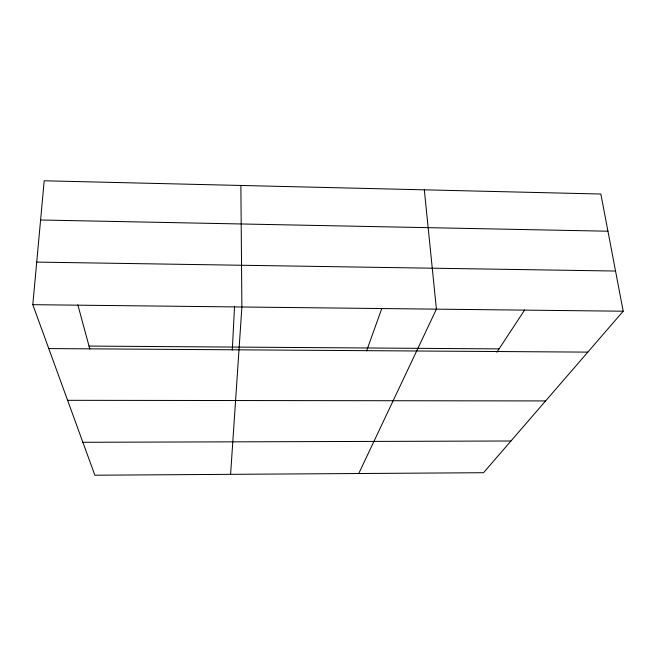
<?xml version="1.0" encoding="UTF-8"?>
<svg xmlns="http://www.w3.org/2000/svg" width="656" height="656" viewBox="0 0 656 656"><rect width="100%" height="100%" fill="white"/><g stroke="black" fill="none" stroke-linecap="round" stroke-linejoin="round"><path stroke-width="0.98" d="M232.281 350.124L234.569 306.188M230.6 474.337L241.884 306.992L240.875 185.468M32.8 304.679L44.198 180.785L600.855 194.028L623.2 311.215L483.529 472.714L94.858 475.215L32.8 304.679L623.2 311.215M366.614 350.853L381.808 308.451M358.758 473.517L436.42 309.148L424.317 189.83M496.871 352.247L524.702 309.894M82.886 442.3L510.95 440.996M67.601 400.316L545.612 400.931M89.019 346.081L499.077 348.894M48.774 348.574L587.817 352.124M36.72 262.097L615.541 271.035M40.59 220.006L607.948 231.215M77.843 304.868L89.823 349.033"/></g></svg>
